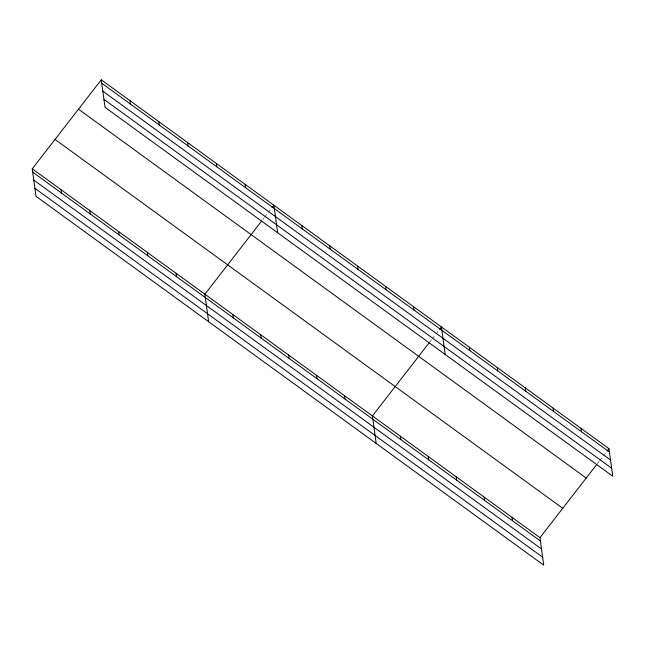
<?xml version="1.0" encoding="UTF-8"?>
<svg xmlns="http://www.w3.org/2000/svg" width="645" height="645" viewBox="0 0 645 645"><rect width="100%" height="100%" fill="white"/><g stroke="black" fill="none" stroke-linecap="round" stroke-linejoin="round"><path stroke-width="0.48" stroke-dasharray="3.23 2.42" d="M262.805 219.526L264.039 217.937M264.652 217.139L267.731 213.172M268.344 212.382L270.811 209.206M429.739 342.043L431.586 339.657M432.198 338.867L435.278 334.9M435.891 334.11L438.971 330.135M597.286 463.763L599.132 461.385M599.745 460.594L602.825 456.628M603.438 455.83L606.518 451.863"/><path stroke-width="0.97" d="M596.673 464.561L539.97 537.656L543.735 565.173L36.023 196.314L32.25 168.788L101.265 79.827L608.977 448.686L612.75 476.212L105.03 107.344L101.265 79.827M261.58 221.114L204.876 294.209L208.641 321.726M272.037 207.617L273.883 205.239L277.656 232.756M429.127 342.834L372.423 415.928L376.188 443.446M439.584 329.345L441.43 326.967L445.203 354.484M607.13 451.073L608.977 448.686M101.725 83.189L609.444 452.048M102.813 91.163L610.533 460.022M103.942 99.378L611.662 468.238M78.488 109.19L586.208 478.05M55.027 139.433L562.746 508.292M32.25 168.788L539.97 537.656M32.71 172.151L540.429 541.018M33.806 180.124L541.518 548.984M34.927 188.34L542.647 557.199M581.056 428.401L581.516 431.763M553.128 408.116L553.595 411.478M525.207 387.83L525.667 391.192M497.279 367.537L497.747 370.899M512.041 517.363L512.501 520.725M469.358 347.252L469.818 350.614M484.121 497.077L484.58 500.439M456.192 476.792L456.652 480.154M413.51 306.681L413.969 310.043M428.272 456.507L428.731 459.869M385.581 286.388L386.049 289.75M400.343 436.214L400.803 439.576M357.661 266.103L358.12 269.465M329.732 245.818L330.2 249.18M344.494 395.643L344.954 399.005M301.812 225.532L302.271 228.886M316.574 375.358L317.034 378.72M288.646 355.064L289.105 358.427M245.116 184.341L245.576 187.703M260.725 334.779L261.185 338.141M216.341 163.435L216.809 166.797M232.797 314.494L233.256 317.856M187.574 142.537L188.034 145.899M158.807 121.631L159.267 124.993M176.101 273.303L176.561 276.665M130.032 100.733L130.492 104.095M147.334 252.405L147.794 255.767M118.559 231.499L119.027 234.861M89.792 210.601L90.252 213.955M61.017 189.695L61.485 193.057"/></g></svg>
